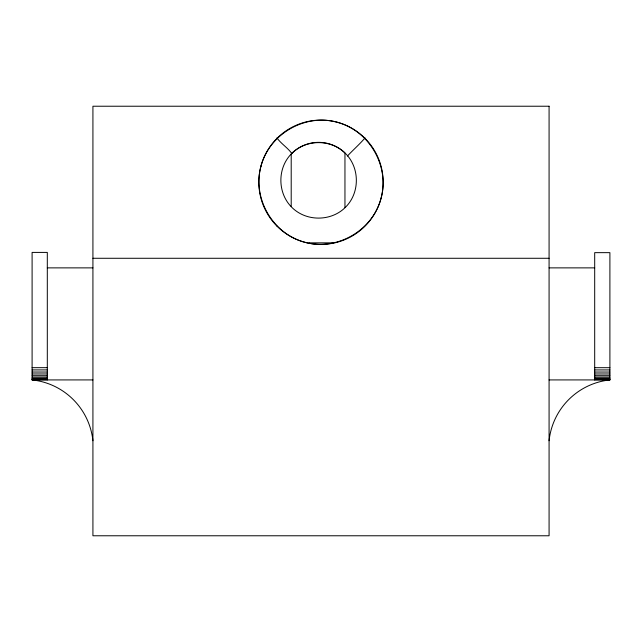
<?xml version="1.0" encoding="UTF-8"?>
<svg xmlns="http://www.w3.org/2000/svg" width="642" height="642" viewBox="0 0 642 642"><rect width="100%" height="100%" fill="white"/><g stroke="black" fill="none" stroke-linecap="round" stroke-linejoin="round"><path stroke-width="0.96" d="M365.065 137.91C359.576 144.29 353.156 149.899 347.418 156.038M309.131 242.853L332.869 242.853M92.921 258.277L549.079 258.277M47.307 267.875L92.921 267.875M549.079 267.875L594.693 267.875M32.1 367.673L47.307 367.673M594.693 367.689L609.9 367.689M32.1 369.912L47.307 369.912M594.693 369.928L609.9 369.928M32.1 372.031L47.307 372.031M594.693 372.039L609.9 372.039M32.1 373.973L47.307 373.973M594.693 373.981L609.9 373.981M32.1 375.706L47.307 375.706M594.693 375.706L609.9 375.706M32.1 377.175L47.307 377.175M594.693 377.175L609.9 377.175M32.1 378.355L47.307 378.355M594.693 378.355L609.9 378.355M32.1 379.221L47.307 379.221M594.693 379.221L609.9 379.221M32.1 379.743L47.307 379.743M594.693 379.743L609.9 379.743M47.307 379.92L47.307 252.41L32.1 252.41L32.1 379.92L92.921 379.92M549.079 379.92L609.9 379.92L609.9 252.651L594.693 252.651L594.693 379.92M291.829 153.518C287.656 147.692 281.116 143.76 276.935 137.91M344.955 207.551L344.955 152.957C330.381 138.768 305.215 139.258 291.203 154.016C277.015 168.589 277.513 193.756 292.262 207.767C306.844 221.955 332.002 221.458 346.014 206.708C360.202 192.127 359.713 166.968 344.955 152.957A38.014 38.014 0 0 0 291.203 154.016L291.203 206.443M549.079 440.741A68.421 68.421 0 0 1 609.9 379.92M32.1 379.92A68.421 68.421 0 0 1 92.921 440.741M260.957 166.166C252.145 198.242 272.722 233.889 304.91 242.299C336.994 251.11 372.633 230.534 381.043 198.338C389.855 166.262 369.278 130.615 337.09 122.205C305.006 113.393 269.367 133.977 260.957 166.166M549.079 106.227L92.921 106.227L92.921 535.773L549.079 535.773L549.079 106.227M277.047 226.209A62.162 62.162 0 0 0 381.043 198.338A62.162 62.162 0 0 0 304.91 122.205A62.162 62.162 0 0 0 277.047 226.209"/></g></svg>
